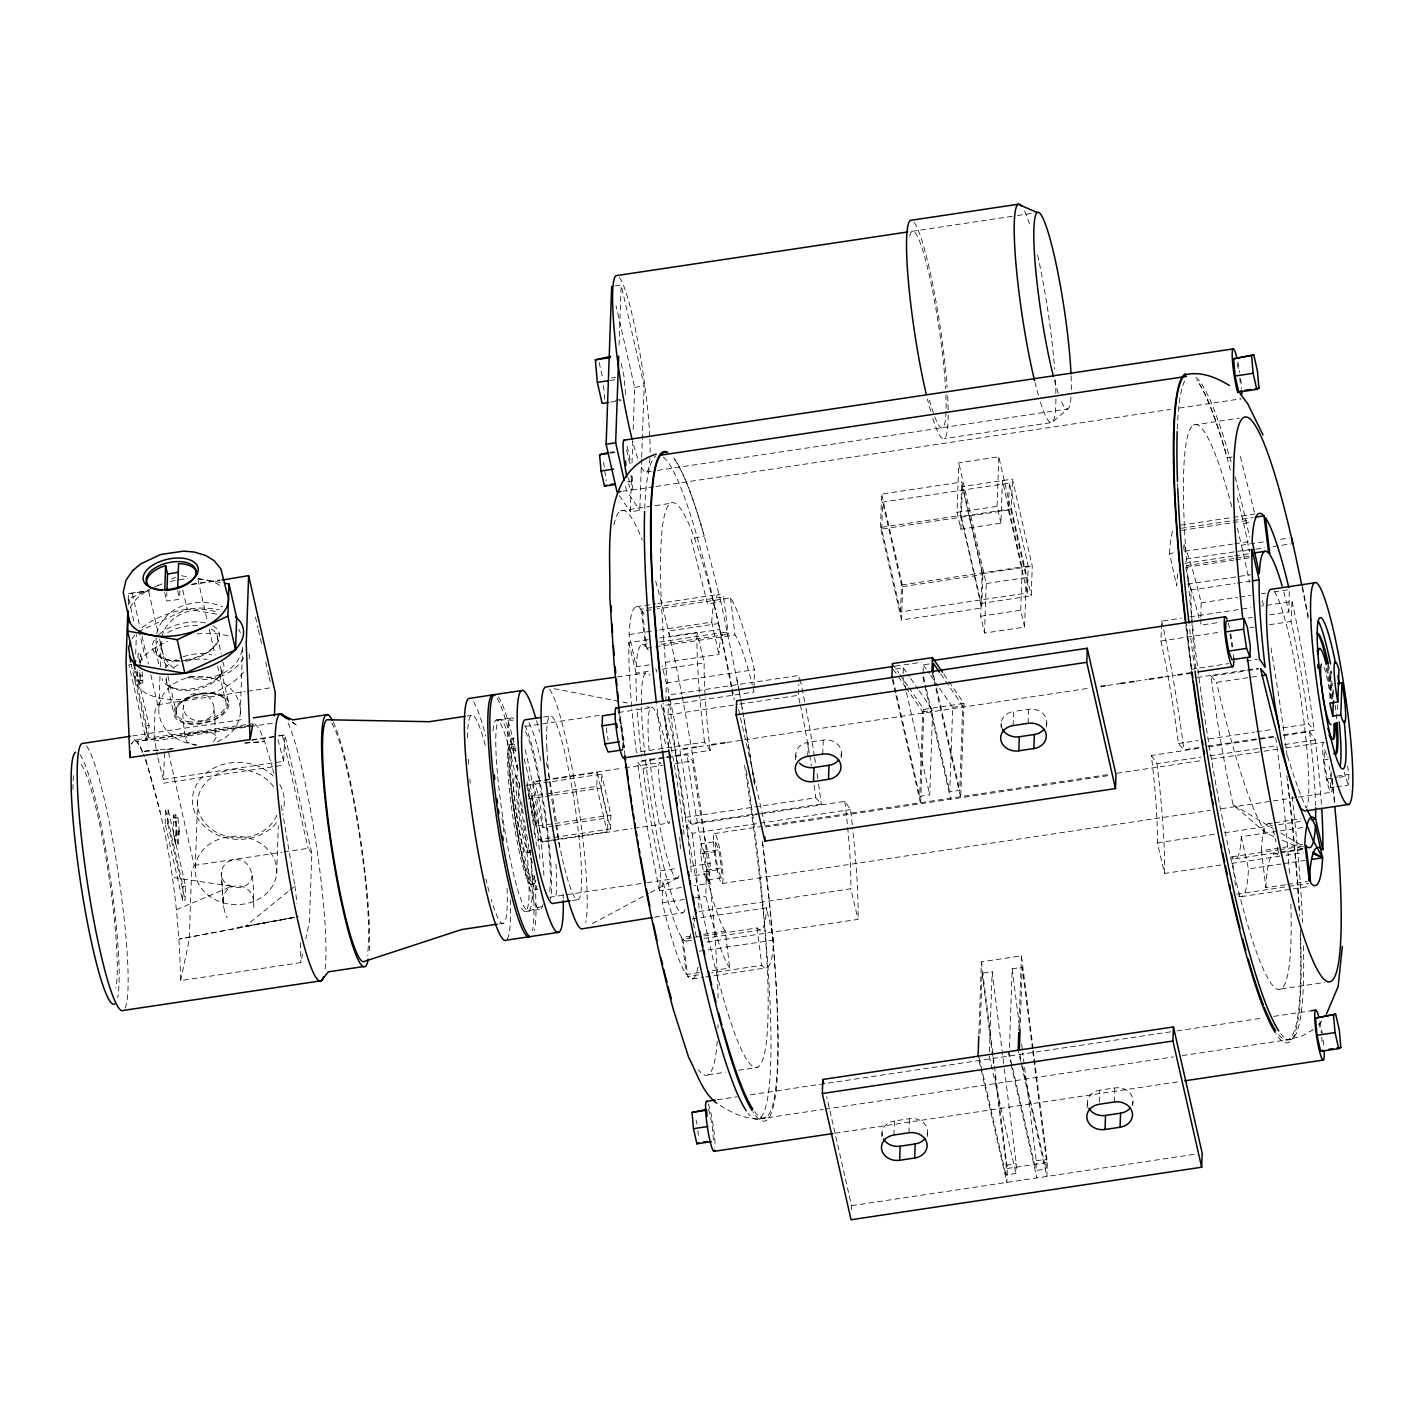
<?xml version="1.0" encoding="UTF-8"?>
<svg xmlns="http://www.w3.org/2000/svg" width="1424" height="1424" viewBox="0 0 1424 1424"><rect width="100%" height="100%" fill="white"/><g stroke="black" fill="none" stroke-linecap="round" stroke-linejoin="round"><path stroke-width="0.75" stroke-dasharray="5 3.75" d="M302.653 953.973L300.838 962.588L180.634 980.602C179.032 904.258 168.139 826.828 143.575 754.328M699.291 972.574L686.261 974.532A188.199 22.25 81.5 0 1 662.391 902.745L662.783 880.37M665.916 701.231L666.236 682.915A188.199 22.25 81.5 0 0 662.053 666.023M712.338 970.634L729.711 968.017A188.199 22.25 81.5 0 1 705.841 896.248L706.233 873.873L693.203 875.813M754.079 688.023L754.4 669.707A188.199 22.25 81.5 0 0 730.53 597.92L657.425 608.885M1200.859 619.048L1200.752 625.154L1220.101 622.252M1200.895 617.019L1201.144 602.779A188.199 22.25 81.5 0 0 1183.842 544.057M1269.549 614.848L1288.898 611.946L1289.29 589.572L1274.249 591.832M128.178 600.269L128.409 593.648L148.078 590.711M128.569 605.004L128.783 598.97L152.172 588.094M135.689 654.079L136.366 634.784M137.932 657.87L138.075 653.901L140.584 653.527L142.489 661.946L139.997 662.32L138.075 653.901M142.151 671.879L142.863 682.844L140.371 683.217L139.712 670.259M140.157 665.453L140.584 653.527M136.829 671.968L149.039 725.581L148.541 739.501L146.049 739.875L146.53 725.955L133.838 670.206M158.901 707.657L160.022 675.332M160.325 666.699L161.232 640.853A40.798 34.176 2 0 0 175.615 669.618M179.851 590.711L179.549 598.988L173.052 600.43L166.59 600.928L166.875 592.651M164.65 752.869L163.404 779.355L157.655 757.016M165.166 823.873L165.647 809.953L168.157 809.58L185.583 886.137L185.102 900.057L182.592 900.431L165.166 823.873L167.676 823.499L168.157 809.58M178.605 830.228L178.125 844.147L175.615 844.521L173.71 836.102L173.336 815.204L175.828 814.831L177.947 817.679L179.566 834.446L177.057 834.82L176.113 830.601L178.605 830.228L179.566 834.446M178.125 844.147L176.202 835.728L175.828 814.831M175.615 844.521L176.113 830.601M177.057 834.82L175.437 818.052L173.336 815.204M213.689 741.548L216.074 737.632C212.496 723.944 221.112 695.802 199.645 693.132C175.775 692.26 184.052 724.745 185.28 738.344L187.042 741.993L196.085 745.642M182.592 900.431L183.073 886.511L165.647 809.953M195.284 867.536L197.633 800.733M253.864 907.497C252.226 892.1 258.634 852.442 229.798 860.986C223.835 863.371 220.72 869.797 221.29 876.009C223.657 889.786 220.845 904.756 227.021 917.715M240.282 713.477L242.614 646.674A40.798 34.176 2 0 1 188.52 675.902M276.665 873.357A40.798 34.176 2 0 0 218.21 839.484A40.798 34.176 2 0 0 213.066 898.491A40.798 34.176 2 0 0 276.665 873.357L278.321 825.956M278.303 735.834L284.871 734.855L311.838 853.332L309.453 921.631L305.822 938.879M619.084 345L621.184 284.978L611.661 286.402M641.601 459.24L639.821 510.326L630.298 511.75L631.544 476.221M632.007 462.889L632.79 440.675M633.182 429.567L634.641 387.381L616.058 305.733M622.591 749.878L622.947 739.857L620.134 721.737L617.767 715.649M641.69 457.015L644.164 385.957L621.184 284.978M700.644 853.813L701 843.791L715.524 841.62L718.693 849.719L721.505 867.857L721.149 877.878L706.624 880.05L703.456 871.933L700.644 853.813L715.168 851.641L715.524 841.62M706.624 880.05L706.98 870.028L704.168 851.89L701 843.791M795.624 759.829L795.838 753.812M807.728 756.34L808.209 742.278L823.25 740.035A15.308 12.816 2 0 1 840.569 757.016M822.752 754.097L823.25 740.035M841.228 757.764L841.37 753.741M851.392 1209.706L851.534 1205.683L826.703 1096.587M880.477 527.45L881.652 494.057L961.787 482.042L982.863 574.602L981.688 608.012L901.552 620.01L880.477 527.45L960.613 515.452L961.787 482.042M881.687 529.087L882.631 502.102L1009.367 483.128L1028.217 565.987L1027.274 592.971L900.555 611.964L881.687 529.087L1008.423 510.112L1009.367 483.128M881.883 1136.494L882.026 1132.472M900.555 611.964L901.499 584.979L882.631 502.102M901.552 620.01L902.709 586.617L881.652 494.057M903.172 673.659L903.368 667.838L895.358 669.031M893.916 1135.017L894.414 1120.955L909.438 1118.694A15.308 12.816 2 0 1 926.757 1135.676M923.126 672.591L923.411 664.83L933.414 663.335M919.245 690.871L932.667 710.362L929.73 794.823L919.708 796.319L922.663 711.875L906.785 688.824M908.939 1132.756L909.438 1118.694M908.779 687.418L923.909 709.383L920.616 803.759L895.785 694.645M927.416 1136.423L927.558 1132.418M1024.586 627.076L1020.741 610.237L1022.236 567.678L1002.425 480.618L1000.93 523.178L960.862 529.176L957.035 512.355L958.761 462.818L998.829 456.819L1026.312 577.539L1024.586 627.076L984.5 633.075L980.673 616.236L982.168 573.676L962.339 486.616L1012.428 479.105L1032.258 566.165L1031.207 595.926L981.118 603.438L961.307 516.378L1011.396 508.866L1012.428 479.105M945.625 681.064L962.731 705.877L959.776 790.32L949.755 791.815L952.709 707.372L939.27 687.881M960.862 529.176L962.339 486.616M948.847 681.42L963.995 703.385L960.684 797.743L932.453 673.659M984.5 633.075L986.245 583.537L958.761 462.818M1000.93 523.178L997.103 506.357L998.829 456.819M978.84 1034.251L981.385 961.841L1021.453 955.824L1033.023 1048.171M980.05 1033.272L982.151 973.251L992.172 971.755L1004.08 1066.665M989.377 1051.766L992.172 971.755M1001.054 727.059L1001.197 723.036M1013.087 725.581L1013.568 711.502L1028.609 709.259A15.308 12.816 2 0 1 1045.928 726.24M1032.471 1048.918L1022.218 967.252L1012.197 968.765L1009.26 1053.208L1012.161 1066.006M1004.347 1068.872L1016.255 1163.8L1015.917 1173.501L1005.896 1174.996L1006.234 1165.295L994.611 1072.592M981.385 961.841L1007.302 1168.499L1006.821 1182.418L978.074 1056.199M1028.11 723.321L1028.609 709.259M1018.836 1030.442L1021.453 955.824M1019.976 1031.706L1022.218 967.252M1046.587 726.988L1046.729 722.965M1032.738 1051.126L1046.302 1159.296L1045.964 1168.997L1035.96 1170.492L1036.298 1160.791L1022.717 1052.639M1033.308 1050.378L1047.37 1162.5L1046.889 1176.42L1018.16 1050.2M1087.171 1107.73L1087.384 1101.713M1099.346 1102.229L1099.773 1090.179L1114.796 1087.936A15.308 12.816 2 0 1 1132.116 1104.917M1114.298 1101.998L1114.796 1087.936M1132.792 1105.665L1132.917 1101.642M1334.466 787.098L1330.461 787.686L1327.115 779.106L1324.124 759.882L1324.498 749.255L1327.844 757.853M1329.963 698.81L1330.942 670.846L1332.455 676.809M1330.461 787.686L1330.835 777.077L1329.179 766.397M1336.477 786.796L1348.492 784.98L1348.866 774.371L1347.531 765.827M681.206 887.526L659.65 890.765L660.611 870.829A150.766 17.818 81.5 0 1 643.025 768.337L637.596 762.071L687.187 754.649L692.616 760.914A150.766 17.818 81.5 0 0 710.184 863.407L709.241 883.325L694.147 885.586M760.505 813.193L691.049 823.588L685.603 817.34A150.766 17.818 81.5 0 0 668.034 714.848L668.568 703.759M668.657 701.551L668.977 694.912L799.202 675.403L798.9 682.043M799.932 703.029A150.766 17.818 81.5 0 0 798.259 695.321L798.793 684.25M1199.061 747.475L1183.878 749.754L1178.431 743.488A150.766 17.818 81.5 0 0 1160.863 640.996L1161.806 621.078L1181.35 618.141M1283.718 734.802L1314.103 730.245L1308.656 723.979A150.766 17.818 81.5 0 0 1291.087 621.487L1292.049 601.551L1261.646 606.108M223.319 901.837C222.144 879.391 253.775 881.563 253.614 902.549M214.134 708.547C212.746 726.952 182.219 723.623 183.465 705.717M252.084 875.244C250.695 893.649 220.15 890.303 221.414 872.396M180.634 980.602L189.232 939.644L191.617 871.346L194.198 865.4L168.548 752.709M150.802 674.78L157.619 704.72L155.056 710.665L154.166 736.582L157.192 755.005M185.28 738.344L187.612 735.478L197.224 732.399L252.244 725.403L137.096 741.37L134.799 739.893L132.913 740.8L131.435 744.111L134.799 739.893L252.386 723.784M553.776 825.973L543.007 827.593L532.914 781.616L622.484 768.177M551.017 840.73L542.277 842.029L532.184 796.052L596.798 786.368L597.279 772.449L532.665 782.132M526.488 785.389L601.622 774.122L601.142 788.042L610.451 828.999L535.317 840.267M557.603 839.252L607.14 831.83L607.621 817.91L597.279 772.449M610.451 828.999L610.949 815.08L601.622 774.122M217.73 678.411L221.485 673.605M131.951 638.86L134.746 635.46M139.089 662.409L144.696 655.627A58.651 31.275 -12.8 0 1 167.64 641.405M1318.446 1025.031L1322.789 1019.904M210.948 649.949L212.461 648.383M288.075 891.584L245.231 926.348L294.252 917.394L179.442 939.057L298.524 916.611M289.802 890.196L294.946 886.031L282.824 813.78M1313.444 1029.516L1301.839 1036.156L1288.827 1039.342M631.028 475.171L631.562 481.259L629.533 482.362L628.554 478.037M592.544 923.535L648.561 893.56M650.483 892.528L677.539 878.056M163.404 779.355L283.607 761.342L284.871 734.855L278.089 736.297M154.112 587.186L161.909 583.555M171.663 579.016L175.561 577.201M138.395 631.722L187.114 609.045L217.285 614.26M176.398 909.758L231.845 886.244L171.948 877.326M528.891 911.022L542.491 906.18M237.452 927.505L294.163 917.394M738.985 690.569A338.609 40.014 81.5 0 0 737.062 680.191L720.829 601.604L707.603 604.257L691.085 538.877L704.239 535.994A336.634 39.783 81.5 0 0 674.246 459.062M654.631 917.216L682.897 912.677M912.125 231.293L1015.383 215.825M1017.573 215.505L1035.159 212.87M611.394 378.054L615.595 377.413M609.97 380.493L618.39 379.229M634.641 387.381L644.164 385.957M615.471 400.304L621.79 399.361M610.558 402.155L621.078 400.571M609.988 452.369L614.171 451.728M610.059 453.152L616.307 452.209M646.549 472.038L655.325 470.721M657.514 470.401L1067.804 408.919L1051.962 422.465L944.272 438.61M627.379 481.882L631.562 481.259M622.751 491.227L626.56 490.657L639.821 510.326M631.686 490.105L653.687 486.812M655.877 486.492L1170.457 409.382M1179.268 408.065L1240.838 398.845A25.294 2.99 81.5 0 1 1239.984 398.382M620.597 510.842L670.686 503.331M1193.561 424.993L1239.289 418.14M191.795 584.16L220.204 579.906M128.409 593.648L149.84 590.889M191.457 584.641L219.937 580.387M957.035 512.355L997.103 506.357M131.471 664.438L128.961 664.812L146.049 739.875M139.499 676.24L142.008 675.848M137.024 670.384L138.253 680.369L140.762 679.996L142.863 682.844M140.46 680.441L142.97 680.067M636.154 606.766L655.734 603.829M657.906 603.509L718.8 594.378M1180.923 525.153L1230.941 517.642M1233.113 517.321L1254.864 514.064M649.326 664.794L636.279 666.735L629.105 634.517A188.199 22.25 81.5 0 1 640.925 609.241L723.57 596.852L728.323 634.232A150.766 17.818 81.5 0 0 718.924 654.364L662.374 662.836M1181.333 528.268L1231.351 520.775M1233.522 520.454L1253.102 517.517M648.205 650.323A150.766 17.818 81.5 0 0 646.834 648.116L642.366 611.127L655.271 609.205M1181.582 530.351L1231.03 522.946M1233.184 522.608L1250.379 520.045M901.499 584.979L1028.217 565.987M982.168 573.676L1032.258 566.165M902.709 586.617L982.863 574.602M157.619 704.72L245.266 691.583M247.456 691.263L271.557 687.65M629.105 634.517L657.372 630.28M659.561 629.96L711.751 622.128A188.199 22.25 81.5 0 1 723.57 596.852M1177.808 573.89A150.766 17.818 81.5 0 0 1176.687 585.78L1169.513 553.544L1173.874 552.904M1184.75 551.266L1232.597 544.093M1234.768 543.772L1249.987 541.494M986.245 583.537L1026.312 577.539M1263.284 541.921L1241.514 545.178L1242.725 551.106L1253.618 549.468M1280.71 539.304L1289.414 538.005M631.651 706.696A188.199 22.25 81.5 0 1 628.856 642.598L648.632 639.625M659.615 637.988L696.977 632.381L704.186 662.961A150.766 17.818 81.5 0 0 705.005 694.218M1185.978 559.116L1249.72 549.575M1255.808 549.148L1264.512 547.848M1273.216 546.531L1279.749 545.552M1281.938 545.232L1292.814 543.594M642.171 644.627L648.703 643.648M659.579 642.028L724.816 632.238M1184.768 563.334L1232.614 556.161M1234.786 555.841L1250.023 553.562M660.914 644.324L728.323 634.232M1233.949 558.475L1186.103 565.631L1185.533 561.234M1236.121 558.137L1249.168 556.197M646.834 648.116L734.998 634.908A150.766 17.818 81.5 0 1 752.299 685.086M1186.05 567.339L1233.344 560.237M1235.498 559.917L1250.557 557.674M146.53 725.955L149.039 725.581M132.521 735.959L244.643 719.173M1187.563 584.143L1250.628 574.691M980.673 616.236L1020.741 610.237M153.988 740.978L247.972 726.899M250.161 726.578L274.209 722.965M636.688 700.893A150.766 17.818 81.5 0 1 636.065 673.178L649.255 671.202M662.445 669.227L704.186 662.961M1196 668.835A150.766 17.818 81.5 0 1 1191.016 590.034L1234.964 583.448M1237.153 583.11L1250.343 581.134M252.084 739.768L276.114 736.155M251.799 740.249L275.9 736.635M666.236 682.915L754.4 669.707M1201.144 602.779L1237.687 597.297M1239.841 596.976L1250.592 595.374M1261.344 593.755L1265.651 593.114M467.108 716.041L471.308 715.4M496.033 720.152L511.074 717.892M1190.037 616.841L1250.806 607.728M543.648 717.02L549.913 716.094M895.251 666.147L901.855 665.168M904.062 664.83L921.648 662.196M525.207 726.471L599.006 715.418M618.55 712.481L651.106 707.603L646.781 706.767M665.845 705.289L754.008 692.082A150.766 17.818 81.5 0 0 752.726 686.795M1248.047 618.069L1252.355 617.411M163.6 783.182L283.803 765.169M511.679 738.415L514.189 738.041A76.504 9.042 81.5 0 0 517.446 818.177A76.504 9.042 81.5 0 0 537.613 889.11L535.104 889.484M668.034 714.848L737.49 704.435M739.661 704.115L798.259 695.321M1160.863 640.996L1221.632 631.9M1249.845 627.664L1254.188 627.023M1269.389 624.744L1291.087 621.487M510.059 744.485L512.569 744.111M173.23 817.981L175.739 817.607M175.437 818.052L177.947 817.679M666.236 756.963L710.184 750.377L704.506 742.135L636.386 752.353A188.199 22.25 81.5 0 1 631.847 708.867M923.909 709.383L963.995 703.385M1185.854 625.581A338.609 40.014 81.5 0 0 1191.336 669.28L1228.681 663.602M1246.267 660.967L1257.25 659.33M174.191 822.182L176.701 821.808M922.663 711.875L932.667 710.362M952.709 707.372L962.731 705.877M672.092 750.697L680.903 749.38M698.49 746.728L709.49 745.09M727.077 742.456L742.474 740.142M744.663 739.821L1089.93 688.095M1107.516 685.46L1120.706 683.484M1136.103 681.17L1147.103 679.515M1164.69 676.881L1175.69 675.243M514.972 776.098L517.464 775.724A38.715 4.575 81.5 0 0 519.938 821.239A38.715 4.575 81.5 0 0 530.226 850.27M664.047 757.301L642.064 760.594A150.766 17.818 81.5 0 1 641.316 754.115M1197.014 677.45L1245.359 670.206M1247.549 669.867L1258.531 668.23M1273.946 836.547L1265.829 833.004L1233.131 804.845A188.199 22.25 81.5 0 1 1211.059 676.151L1245.555 670.989M1247.709 670.668L1258.496 669.049M177.163 832.025L179.655 831.652M624.673 767.856L659.632 762.623M173.71 836.102L176.202 835.728M643.025 768.337L662.445 765.436M675.368 763.495L692.616 760.914M1211.059 676.151L1216.505 682.416L1257.463 676.275M528.144 798.989L601.142 788.042M194.198 865.4L281.827 852.264M284.017 851.944L308.118 848.33L311.838 853.332M528.446 794.005L535.816 826.347L552.993 823.766M555.129 823.446L610.949 815.08M555.93 825.653L607.621 817.91M183.073 886.511L185.583 886.137M685.603 817.34L815.827 797.814L821.274 804.079L762.659 812.855M1178.431 743.488L1197.976 740.569M1208.816 738.949L1254.402 732.114M1256.573 731.794L1271.757 729.515M1282.615 727.878L1308.656 723.979M542.526 841.513L555.449 839.573M553.206 840.391L631.864 828.608M634.036 828.287L668.995 823.054M1207.748 746.176L1275.032 736.101M691.156 872.093A150.766 17.818 81.5 0 0 686.564 825.083L844.841 801.374L850.52 809.597A188.199 22.25 81.5 0 1 852.745 829.142M1220.902 865.009L1164.565 873.446L1157.356 842.866A150.766 17.818 81.5 0 0 1151.34 755.45L1199.702 748.205M1208.495 746.888L1274.444 736.991M1283.238 735.674L1309.617 731.722L1315.313 739.964A188.199 22.25 81.5 0 1 1321.579 806.429M526.809 852.549L529.319 852.175M686.564 825.083L692.242 833.325L850.52 809.597M1151.34 755.45L1157.036 763.691L1201.002 757.105M1209.795 755.788L1258.157 748.526M1260.347 748.205L1275.744 745.891M1284.537 744.574L1315.313 739.964M714.403 833.556L762.783 826.312M764.991 825.973L1108.032 774.585M1116.843 773.268L1202.604 760.416M1211.397 759.099L1261.967 751.516M1264.174 751.196L1277.364 749.22M1286.157 747.885L1323.555 742.296M765.347 827.024L1109.403 775.475M704.168 851.89L718.693 849.719M1324.124 759.882L1328.147 759.277M531.722 884.162L534.231 883.788M660.611 870.829L677.842 868.248M690.782 866.308L710.184 863.407M706.98 870.028L721.505 867.857M1336.833 776.169L1348.866 774.371M703.456 871.933L717.981 869.761L721.149 877.878M1327.115 779.106L1337.136 777.593M1339.13 777.29L1345.146 776.4L1348.492 784.98M549.468 897.245L644.983 882.933M647.155 882.613L680.174 877.771M572.11 900.538L578.375 899.594M525.705 911.502L540.728 909.242M722.146 883.503L1210.347 810.363M1221.329 808.707L1296.107 797.511M1298.314 797.173L1331.298 792.242M499.343 923.909L503.526 923.268M662.391 902.745L684.125 899.487M694.983 897.868L705.841 896.248M1268.125 823.713L1272.469 823.072M1274.64 822.734L1300.717 818.836M699.166 911.502L850.84 888.79L858.067 919.37L704.186 942.421M1157.356 842.866L1215.847 834.09M1224.515 832.791L1272.184 825.653L1276.029 841.958M1278.699 824.674L1300.415 821.417M692.367 918.925L766.486 907.818L773.659 940.054A188.199 22.25 81.5 0 1 761.84 965.33L711.697 972.841M1235.516 885.39L1231.885 856.821A150.766 17.818 81.5 0 0 1241.283 836.689L1302.479 827.522M690.48 936.244L681.793 937.544L686.261 974.532M703.527 934.304L725.243 931.047L729.711 968.017M1285.427 884.767L1265.865 887.686L1261.415 850.715L1302.675 844.521M698.614 974.799L687.721 976.437L682.95 939.057L757.087 927.95A150.766 17.818 81.5 0 0 766.486 907.818M1231.885 856.821L1277.666 849.95M1279.856 849.63L1303.832 846.034M686.457 941.033L692.99 940.054M703.901 938.434L760.594 929.943M1235.391 858.797L1278.983 852.264M1281.173 851.944L1302.978 848.668M1273.893 853.866L1278.236 853.207M1280.407 852.887L1302.123 849.63M1231.724 863.371L1279.393 856.233L1276.509 844.005M1285.908 855.254L1303.298 852.656M699.522 951.143L773.659 940.054M1238.346 895.803A188.199 22.25 81.5 0 0 1248.456 868.907L1281.155 864.012M1283.344 863.674L1305.149 860.416M1287.599 884.446L1307.143 881.509M1236.637 894.183L1286.798 886.671M1288.969 886.351L1308.603 883.414M692.473 978.911L703.385 977.273M705.556 976.953L766.61 967.804M1241.408 896.657L1308.994 886.529M708.048 1074.835L725.457 1072.219M738.522 1070.261L758.138 1067.324M1281.013 988.986L1324.569 982.453M717.429 1099.737L737.223 1096.765M750.412 1094.789L1174.836 1031.207M1177.025 1030.869L1262.803 1018.035M1273.786 1016.38L1311.184 1010.773M759.366 1118.944L822.912 1109.421M825.119 1109.1L1173.572 1056.875M1182.347 1055.576L1291.924 1039.146M835.123 1133.201L1180.371 1081.475M1006.234 1165.295L1016.255 1163.8M1036.298 1160.791L1046.302 1159.296M1007.302 1168.499L1047.37 1162.5M851.534 1205.683L1195.59 1154.134M617.375 676.952L645.731 672.982M1237.296 497.866L1243.704 523.267L1250.343 522.341M1232.116 456.979L1227.132 457.656A336.634 39.783 81.5 0 0 1197.139 380.724M765.934 1117.68C748.935 1121.489 732.434 1113.515 718.568 1104.437M160.342 749.736L173.568 748.472M167.071 749.433L173.728 748.899M244.697 743.186L264.65 741.566L272.091 766.504M245.177 742.901L264.65 741.566L259.043 728.34L254.558 723.481M499.219 719.672L513.672 720.313M181.524 575.741L187.719 576.809M198.043 578.607L222.803 582.897M554.025 688.664L627.379 702.975M165.326 659.152L167.356 659.917M1282.045 840.089L1302.319 848.953M168.085 685.816L174.476 688.878M1233.131 804.845L1273.092 828.501M1280.71 833.004L1303.547 846.532M283.607 761.342L277.787 738.682M292.134 722.146L297.402 725.688L292.525 722.182M134.799 739.893L139.73 745.233L144.607 756.429M138.253 680.369L140.371 683.217M943.809 674.086L947.583 679.586M940.748 673.961L944.415 679.284M923.411 664.83L929.516 673.694M930.726 675.474L938.06 686.101M903.368 667.838L909.473 676.703M910.701 678.465L918.017 689.109M892.367 663.62L898.686 672.769M899.95 674.602L907.515 685.585M893.346 669.333L897.013 674.656M898.241 676.436L905.557 687.062M619.458 495.659L630.298 511.75M243.397 672.253A58.651 31.275 -12.8 0 1 190.976 698.419A58.651 31.275 -12.8 0 1 139.41 688.166L134.96 680.957L134.372 672.733M142.809 752.513L137.096 741.37L197.224 732.399C203.098 732.203 211.553 730.387 215.7 735.727L216.074 737.632M145.889 759.775L160.164 811.947M272.643 768.622L274.298 774.976M1240.357 456.57L1254.74 513.512M1230.336 470.347L1227.025 457.264A338.609 40.014 81.5 0 0 1196.854 379.888M720.829 601.604L704.15 535.602A338.609 40.014 81.5 0 0 673.979 458.225M1185.711 567.606L1191.016 590.034M628.856 642.598L636.065 673.178M693.524 916.575L694.965 922.681M1237.118 363.636L1238.951 371.664M1319.016 1022.913L1321.312 1032.952M1011.396 508.866L1031.207 595.926M1008.423 510.112L1027.274 592.971M960.613 515.452L981.688 608.012M933.574 675.172L935.995 685.834M936.476 687.97L959.776 790.32M1019.762 1053.849L1022.183 1064.511M1022.663 1066.629L1045.964 1168.997M923.553 676.667L925.974 687.329M926.454 689.465L949.755 791.815M1012.66 1068.142L1035.96 1170.492M922.912 677.308L950.68 799.256M1008.139 1051.695L1010.577 1062.393M1011.058 1064.529L1036.868 1177.915M903.03 677.539L905.949 690.337M906.429 692.473L929.73 794.823M989.217 1056.216L1015.917 1173.501M893.008 679.034L919.708 796.319M979.196 1057.712L1005.896 1174.996M892.385 679.675L895.304 692.509M738.558 709.348L740.017 715.774M740.516 717.91L764.866 824.87M621.149 363.529L624.015 376.15L625.634 394.626M626.685 449.859L630.138 465.007M599.148 362.479L602.975 379.3M625.617 486.492L626.56 490.657M603.616 462.266L606.161 480.956M708.6 1109.136L712.036 1124.284L713.46 1140.535M696.033 1119.958L697.012 1124.284M596.798 786.368L607.14 831.83M255.483 617.073L257.922 627.77M258.403 629.906L259.862 636.314M260.361 638.468L261.82 644.876M265.701 661.982L268.62 674.816M269.118 676.952L270.578 683.378M282.468 735.656L308.118 848.33M217.302 636.261L221.254 653.616M221.201 670.206L228.872 703.865A28.053 14.952 -12.8 0 1 187.915 723.979A28.053 14.952 -12.8 0 1 187.167 697.724A28.053 14.952 -12.8 0 1 228.872 703.865M197.918 579.515L207.245 620.544M209.221 629.177L215.113 655.111M217.569 665.898L225.437 700.466M182.806 590.123L187.114 609.045M177.644 590.568L179.549 598.988M164.668 592.509L166.59 600.928M148.79 591.797L159.114 637.151M159.595 639.323L165.985 667.393M167.961 676.044L176.807 714.919M166.11 679.533L173.764 713.193M155.643 650.359L159.096 665.542M132.307 593.505L140.104 627.735M142.044 636.279L148.381 664.082M138.965 630.369L144.696 655.627M128.783 598.97L134.052 622.11M135.583 671.345L139.41 688.166M131.133 664.118L148.541 739.501M167.676 823.499L185.102 900.057M1241.283 836.689L1248.456 868.907M711.751 622.128L718.924 654.364M693.31 923.233L694.752 929.676M695.232 931.812L696.656 938.256M281.098 805.521L282.397 811.716M1302.444 586.581L1308.318 616.503M1243.704 523.267L1249.524 551.48M1344.487 772.128L1345.146 776.4M1229.962 634.143L1231.956 646.941M715.168 851.641L717.981 869.761M606.232 727.931L608.101 740.017M623.498 748.009L618.942 709.152M1183.575 545.855L1184.412 552.459M757.087 927.95L761.84 965.33M640.925 609.241L645.677 646.603A150.766 17.818 81.5 0 0 636.279 666.735M1012.197 968.765L1019.958 1030.567M1021.613 1043.81L1022.45 1050.431M982.151 973.251L993.507 1063.764M139.783 672.003L140.762 679.996M730.53 597.92L734.998 634.908M294.946 886.031L296.993 903.51M1332.294 778.857L1335.053 804.809M1321.686 1037.259L1322.059 1041.567M1239.788 377.983L1240.162 382.291M697.867 1130.514L698.401 1136.619M603.509 385.459L604.951 401.888M221.592 879.676L223.568 907.052M543.007 827.593L542.864 825.333A30.598 3.613 81.5 0 0 532.914 781.616M535.816 826.347L535.744 825.208A28.053 3.311 81.5 0 0 528.731 787.988M532.184 796.052L532.327 798.312A30.598 3.613 81.5 0 0 542.277 842.029M300.535 942.724L300.838 962.588M946.034 411.536A99.466 11.748 81.5 0 1 928.733 397.207M909.811 236.188A99.466 11.748 81.5 0 1 928.519 272.037A99.466 11.748 81.5 0 1 945.589 388.734M945.874 394.697A99.466 11.748 81.5 0 1 946.07 409.738M948.206 415.078A110.52 13.065 81.5 0 1 932.026 415.897M930.691 411.358A110.52 13.065 81.5 0 1 927.416 399.005M914.172 222.375A110.52 13.065 81.5 0 1 947.102 387.346M947.654 395.943A110.52 13.065 81.5 0 1 948.206 413.049M649.914 458.172A99.466 11.748 81.5 0 1 640.764 465.986M637.738 458.368A99.466 11.748 81.5 0 1 632.719 441.565M619.476 277.449A99.466 11.748 81.5 0 1 649.771 437.115M649.86 439.055A99.466 11.748 81.5 0 1 650.092 452.191M1055.896 398.934A110.52 13.065 81.5 0 1 1039.716 399.77M1038.381 395.213A110.52 13.065 81.5 0 1 1035.106 382.86M1024.55 210.983A110.52 13.065 81.5 0 1 1030.371 226.95M1037.598 255.021A110.52 13.065 81.5 0 1 1054.632 368.976M1055.344 379.816A110.52 13.065 81.5 0 1 1055.896 396.922M1194.7 668.853A335.939 39.712 81.5 0 1 1189.254 625.385M1177.773 488.806A335.939 39.712 81.5 0 1 1177.488 481.419M1177.274 428.909A335.939 39.712 81.5 0 1 1184.732 380.884M1195.84 377.271A335.939 39.712 81.5 0 1 1231.902 465.025M1235.089 476.844A335.939 39.712 81.5 0 1 1249.524 536.901M1262.465 600.447A335.939 39.712 81.5 0 1 1263.64 606.749M1270.973 647.938A335.939 39.712 81.5 0 1 1286.175 748.543M1286.459 750.697A335.939 39.712 81.5 0 1 1287.581 759.312M1292.102 796.479A335.939 39.712 81.5 0 1 1302.64 922.449M1303.458 945.767A335.939 39.712 81.5 0 1 1280.639 1033.575M662.124 748.632A335.939 39.712 81.5 0 1 656.695 705.183M644.716 508.706A335.939 39.712 81.5 0 1 656.09 455.858M663.281 457.068A335.939 39.712 81.5 0 1 731.473 688.664M731.865 690.782A335.939 39.712 81.5 0 1 733.431 699.344M744.521 765.293A335.939 39.712 81.5 0 1 748.081 1113.372M796.069 757.159A15.308 12.816 2 0 1 808.209 742.278M1002.674 729.569A15.308 12.816 2 0 1 1013.568 711.502M1071.008 397.189A99.466 11.748 81.5 0 1 1060.275 398.773M1058.299 393.309A99.466 11.748 81.5 0 1 1053.956 378.446M1071.097 375.936A99.466 11.748 81.5 0 1 1071.293 390.977M1331.778 778.43A25.294 2.99 81.5 0 1 1329.749 790.534A25.294 2.99 81.5 0 1 1323.466 760.149A25.294 2.99 81.5 0 1 1324.409 742.741M632.167 476.31A25.294 2.99 81.5 0 1 628.589 483.875M627.058 446.406A25.294 2.99 81.5 0 1 630.618 463.619M1237.865 361.927A25.294 2.99 81.5 0 1 1239.752 372.358M1240.66 378.873A25.294 2.99 81.5 0 1 1241.586 388.77M531.099 862.535A96.903 11.463 81.5 0 1 517.215 887.935A96.903 11.463 81.5 0 1 495.766 739.768A96.903 11.463 81.5 0 1 518.051 772.324M529.942 849.808A96.903 11.463 81.5 0 1 530.369 854.026M725.243 931.047A150.766 17.818 81.5 0 1 706.233 873.873M1302.212 587.667A285.619 33.767 81.5 0 1 1308.425 620.205M1331.013 771.541A285.619 33.767 81.5 0 1 1334.573 804.578M746.265 770.295A285.619 33.767 81.5 0 1 740.996 1048.794A285.619 33.767 81.5 0 1 660.736 584.249A285.619 33.767 81.5 0 1 731.847 686.813M732.274 689.038A285.619 33.767 81.5 0 1 734.303 699.843M532.309 863.069A92.934 10.983 81.5 0 1 530.956 856.91M530.511 854.792A92.934 10.983 81.5 0 1 528.286 843.756M527.485 839.43A92.934 10.983 81.5 0 1 526.328 833.093M525.954 830.94A92.934 10.983 81.5 0 1 524.174 820.099M523.16 813.602A92.934 10.983 81.5 0 1 522.519 809.206M522.216 807.016A92.934 10.983 81.5 0 1 521.042 798.277M519.742 787.65A92.934 10.983 81.5 0 1 519.066 781.367M517.891 768.96A92.934 10.983 81.5 0 1 517.535 764.314M524.869 725.439A92.934 10.983 81.5 0 1 545.25 812.766A92.934 10.983 81.5 0 1 550.483 899.523M762.552 842.545A338.609 40.014 81.5 0 1 753.029 1112.073M668.443 747.636A338.609 40.014 81.5 0 1 662.961 703.919M739.376 692.669A338.609 40.014 81.5 0 1 740.907 701.106M741.281 703.242A338.609 40.014 81.5 0 1 742.42 709.633M743.915 718.248A338.609 40.014 81.5 0 1 754.4 783.449M536.545 720.758A122.411 14.471 81.5 0 1 539.554 732.007M546.389 762.499A122.411 14.471 81.5 0 1 547.635 768.8M548.436 773.036A122.411 14.471 81.5 0 1 559.899 850.858M563.121 894.005A122.411 14.471 81.5 0 1 563.263 898.508M669.725 821.541A30.598 3.613 81.5 0 1 660.362 790.712A30.598 3.613 81.5 0 1 661.946 765.756M1300.326 930.05A338.609 40.014 81.5 0 1 1275.904 1033.735M1287.866 783.841A338.609 40.014 81.5 0 1 1299.667 915.863M708.351 1103.974A25.294 2.99 81.5 0 1 715.044 1147.228M624.994 755.681A285.619 33.767 81.5 0 1 624.157 749.22M623.872 747.084A285.619 33.767 81.5 0 1 619.404 709.633M613.922 524.904A285.619 33.767 81.5 0 1 642.224 540.016M655.699 581.277A285.619 33.767 81.5 0 1 681.758 694.307M682.185 696.532A285.619 33.767 81.5 0 1 691.334 747.6M691.69 749.754A285.619 33.767 81.5 0 1 718.105 999.31M718.07 1024.71A285.619 33.767 81.5 0 1 717.945 1028.448M717.269 1041.104A285.619 33.767 81.5 0 1 698.383 1069.673M1323.982 667.251A30.598 3.613 81.5 0 1 1330.835 700.377M1326.118 668.319A45.906 5.429 81.5 0 1 1332.01 702.317M1327.115 668.176A45.906 5.429 81.5 0 1 1333.006 702.174M1274.266 591.458A112.211 13.261 81.5 0 1 1300.041 693.47A112.211 13.261 81.5 0 1 1307.446 805.486L1306.235 808.031L1304.295 803.706A389.873 46.084 81.5 0 1 1286.655 753.154M617.891 710.576A25.294 2.99 81.5 0 1 624.477 747.849M1228.236 622.964A25.294 2.99 81.5 0 1 1229.482 627.895M1230.692 633.769A25.294 2.99 81.5 0 1 1232.686 646.692M1233.504 654.773A25.294 2.99 81.5 0 1 1233.7 658.28M1319.923 1021.293A25.294 2.99 81.5 0 1 1322.237 1033.575M1323.145 1040.09A25.294 2.99 81.5 0 1 1323.804 1046.266M684.944 909.58A121.396 14.347 81.5 0 1 665.934 875.208A121.396 14.347 81.5 0 1 645.286 758.013M645.054 755.859A121.396 14.347 81.5 0 1 649.842 675.172M661.181 704.827A121.396 14.347 81.5 0 1 683.342 827.647M683.573 829.8A121.396 14.347 81.5 0 1 684.036 834.072M498.311 696.87A122.411 14.471 81.5 0 1 516.093 752.513M534.552 876.508A122.411 14.471 81.5 0 1 534.516 930.353M678.981 875.867A86.33 10.199 81.5 0 1 664.1 845.981A86.33 10.199 81.5 0 1 649.451 754.72M649.095 750.359A86.33 10.199 81.5 0 1 665.969 745.713M679.711 837.454A86.33 10.199 81.5 0 1 679.996 841.62M680.12 843.649A86.33 10.199 81.5 0 1 680.405 849.434M1290.856 904.026A285.619 33.767 81.5 0 1 1262.714 967.875A285.619 33.767 81.5 0 1 1202.497 702.513M1202.176 700.323A285.619 33.767 81.5 0 1 1185.854 444.769A285.619 33.767 81.5 0 1 1231.885 507.069M1237.331 528.251A285.619 33.767 81.5 0 1 1249.471 582.113M1275.744 737.632A285.619 33.767 81.5 0 1 1289.468 873.713M1337.225 704.88A76.504 9.042 81.5 0 1 1337.777 709.205M882.257 1135.818A15.308 12.816 2 0 1 894.414 1120.955M668.764 746.781A336.634 39.783 81.5 0 1 663.299 703.331M736.956 679.746A336.634 39.783 81.5 0 1 738.148 686.065M738.54 688.184A336.634 39.783 81.5 0 1 740.106 696.745M740.498 698.899A336.634 39.783 81.5 0 1 742.42 709.775M742.812 711.964A336.634 39.783 81.5 0 1 754.524 784.571M762.303 841.139A336.634 39.783 81.5 0 1 754.56 1111.592M1327.684 665.809A61.214 7.227 81.5 0 1 1334.003 703.42M1328.254 663.655A61.214 7.227 81.5 0 1 1333.914 695.357M1335.249 705.218A61.214 7.227 81.5 0 1 1336.015 711.786M1336.246 713.958A61.214 7.227 81.5 0 1 1336.869 720.224M1087.616 1105.06A15.308 12.816 2 0 1 1099.773 1090.179M528.927 722.911A92.934 10.983 81.5 0 1 540.871 760.879M555.965 864.119A92.934 10.983 81.5 0 1 555.502 898.775M525.527 731.616A86.33 10.199 81.5 0 1 544.128 810.505A86.33 10.199 81.5 0 1 549.593 891.816M549.539 689.198A122.411 14.471 81.5 0 1 577.646 800.484A122.411 14.471 81.5 0 1 585.745 922.681M1191.639 668.426A336.634 39.783 81.5 0 1 1186.192 624.976M1286.798 775.653A336.634 39.783 81.5 0 1 1299.115 909.384M1300.272 935.034A336.634 39.783 81.5 0 1 1277.453 1033.254M697.938 967.216A188.199 22.25 81.5 0 1 687.721 976.437M659.65 890.765A188.199 22.25 81.5 0 1 637.596 762.071M642.366 611.127A188.199 22.25 81.5 0 1 644.253 614.171M669.903 699.077A188.199 22.25 81.5 0 1 691.049 823.588M692.242 833.325A188.199 22.25 81.5 0 1 699.077 909.509M704.506 742.135A188.199 22.25 81.5 0 1 699.771 696.496M699.433 692.206A188.199 22.25 81.5 0 1 696.977 632.381M655.805 668.799A150.766 17.818 81.5 0 1 656.891 672.146M641.067 751.979A150.766 17.818 81.5 0 1 637.115 708.031M690.676 933.806A150.766 17.818 81.5 0 1 682.95 939.057M681.687 937.419A150.766 17.818 81.5 0 1 662.694 880.246M710.184 750.377A150.766 17.818 81.5 0 1 705.236 697.813M800.128 679.568A188.199 22.25 81.5 0 1 803.011 693.221M803.759 696.906A188.199 22.25 81.5 0 1 805.254 704.382M805.984 708.155A188.199 22.25 81.5 0 1 814.297 755.521M814.617 757.532A188.199 22.25 81.5 0 1 815.578 763.62M817.109 773.766A188.199 22.25 81.5 0 1 817.981 779.854M818.569 783.912A188.199 22.25 81.5 0 1 821.274 804.079M800.359 705.005A150.766 17.818 81.5 0 1 809.366 753.527M809.651 755.29A150.766 17.818 81.5 0 1 811.342 765.916M814.19 785.461A150.766 17.818 81.5 0 1 815.827 797.814M709.241 883.325A188.199 22.25 81.5 0 1 687.187 754.649M844.841 801.374A150.766 17.818 81.5 0 1 850.84 888.79M853.154 832.969A188.199 22.25 81.5 0 1 858.067 919.37M1283.825 591.975A150.766 17.818 81.5 0 1 1288.898 611.946M1292.049 601.551A188.199 22.25 81.5 0 1 1314.103 730.245M1309.617 731.722A150.766 17.818 81.5 0 1 1315.562 805.735M1187.545 579.835A150.766 17.818 81.5 0 1 1199.061 618.141M1169.513 553.544A188.199 22.25 81.5 0 1 1172.895 530.476M1191.318 669.209A188.199 22.25 81.5 0 1 1186.601 623.552M1265.829 833.004A389.873 46.084 81.5 0 1 1216.505 682.416M1261.415 850.715A176.647 20.879 81.5 0 1 1272.184 825.653M1265.865 887.686A220.506 26.059 81.5 0 1 1279.393 856.233M1157.036 763.691A188.199 22.25 81.5 0 1 1164.565 873.446M1161.806 621.078A188.199 22.25 81.5 0 1 1183.878 749.754M249.04 653.919A58.651 31.275 -12.8 0 1 249.111 660.166M197.028 633.894A58.651 31.275 -12.8 0 1 228.961 636.172M142.026 627.699A58.651 31.275 -12.8 0 1 219.26 609.864M161.766 637.311A40.798 34.176 2 0 1 215.327 611.608M238.645 629.248A40.798 34.176 2 0 1 240.3 632.559M196.619 744.627A40.798 34.176 2 0 1 162.372 696.176A40.798 34.176 2 0 1 228.018 686.35A40.798 34.176 2 0 1 217.356 741.53M243.593 657.781A45.942 38.484 2 0 1 186.936 677.183M167.249 665.773A45.942 38.484 2 0 1 156.195 637.703M156.8 633.716A45.942 38.484 2 0 1 222.642 606.784M276.843 815.276A40.798 34.176 2 0 1 215.985 832.025A40.798 34.176 2 0 1 210.592 778.269A40.798 34.176 2 0 1 274.067 787.543M279.763 784.517A45.942 38.484 2 0 1 283.145 810.096M276.416 822.876A45.942 38.484 2 0 1 209.381 830.406A45.942 38.484 2 0 1 205.465 773.695A45.942 38.484 2 0 1 273.177 776.044M288.057 722.983A135.155 15.984 81.5 0 1 316.804 848.401A135.155 15.984 81.5 0 1 324.672 972.467M86.526 745.98A135.155 15.984 81.5 0 1 118.904 877.593A135.155 15.984 81.5 0 1 125.116 1008.228M333.234 721.95A127.519 15.077 81.5 0 1 359.578 832.381A127.519 15.077 81.5 0 1 369.119 952.674M79.94 754.524A127.519 15.077 81.5 0 1 109.221 870.438A127.519 15.077 81.5 0 1 117.64 997.726M542.989 904.471A96.903 11.463 81.5 0 1 515.203 819.405A96.903 11.463 81.5 0 1 514.331 719.654M525.082 749.647A96.903 11.463 81.5 0 1 543.879 875.208M492.971 730.797A96.903 11.463 81.5 0 1 521.576 809.989A96.903 11.463 81.5 0 1 520.08 905.593M524.121 758.814A76.504 9.042 81.5 0 1 540.07 861.858M497.065 698.347A122.411 14.471 81.5 0 1 517.855 771.078M530.066 850.929A122.411 14.471 81.5 0 1 530.529 855.272M530.76 857.408A122.411 14.471 81.5 0 1 532.469 930.655M331.774 723.107A122.411 14.471 81.5 0 1 359.507 835.835A122.411 14.471 81.5 0 1 367.178 955.415M473.605 701.854A122.411 14.471 81.5 0 1 485.726 735.994M501.889 818.266A122.411 14.471 81.5 0 1 504.256 835.194M510.219 899.576A122.411 14.471 81.5 0 1 506.161 940.196M507.033 888.345A105.269 12.442 81.5 0 1 491.227 899.505M489.055 891.673A105.269 12.442 81.5 0 1 485.922 879.035M470.294 783.271A105.269 12.442 81.5 0 1 469.867 779.017M468.603 764.225A105.269 12.442 81.5 0 1 468.193 758.031M467.553 737.828A105.269 12.442 81.5 0 1 485.78 746.995M526.738 841.139A28.053 3.311 81.5 0 1 518.567 801.57L519.101 786.244A28.053 3.311 81.5 0 1 520.045 786.76M526.613 785.122A28.053 3.311 81.5 0 1 527.556 785.639M536.901 885.71A76.504 9.042 81.5 0 1 514.954 818.551A76.504 9.042 81.5 0 1 514.26 739.804M526.916 781.794A76.504 9.042 81.5 0 1 527.734 785.834M528.518 789.946A76.504 9.042 81.5 0 1 536.385 845.767M535.869 880.299A70.737 8.366 81.5 0 1 515.595 818.213A70.737 8.366 81.5 0 1 514.954 745.393M526.898 785.372A70.737 8.366 81.5 0 1 528.144 791.762M528.5 793.684A70.737 8.366 81.5 0 1 533.733 827.914M534 830.139A70.737 8.366 81.5 0 1 534.516 834.553M534.053 875.066A70.737 8.366 81.5 0 1 512.729 816.308A70.737 8.366 81.5 0 1 515.417 751.712M528.162 846.265A38.715 4.575 81.5 0 1 516.609 816.646A38.715 4.575 81.5 0 1 517.891 780.049M518.478 781.669A38.715 4.575 81.5 0 1 519.724 785.656M72.998 789.412A117.302 13.866 81.5 0 1 73.603 773.819M81.15 764.403A117.302 13.866 81.5 0 1 108.099 871.043A117.302 13.866 81.5 0 1 115.842 988.149M130.171 607.585A51.033 27.198 -12.8 0 1 148.594 590.017M158.028 585.478A51.033 27.198 -12.8 0 1 162.122 583.947M170.577 581.419A51.033 27.198 -12.8 0 1 174.938 580.458M179.299 579.693A51.033 27.198 -12.8 0 1 188.004 578.82M198.399 578.945A51.033 27.198 -12.8 0 1 222.215 587.115M222.589 661.715A31.631 16.857 -12.8 0 1 199.36 687.258A31.631 16.857 -12.8 0 1 162.051 678.554M165.451 667.856A31.631 16.857 -12.8 0 1 181.24 657.461M183.144 656.767A31.631 16.857 -12.8 0 1 211.998 654.898M211.268 628.999A31.631 16.857 -12.8 0 1 213.244 647.724A31.631 16.857 -12.8 0 1 182.147 661.003M180.154 661.128A31.631 16.857 -12.8 0 1 157.886 641.192M167.765 632.612A31.631 16.857 -12.8 0 1 198.595 625.563M220.15 666.45A28.053 14.952 -12.8 0 1 194.091 690.017A28.053 14.952 -12.8 0 1 166.928 675.439M173.87 667.447A28.053 14.952 -12.8 0 1 179.513 664.065M186.099 661.43A28.053 14.952 -12.8 0 1 207.05 659.419M212.817 625.723A34.194 18.227 -12.8 0 1 214.935 645.98A34.194 18.227 -12.8 0 1 181.329 660.344M179.175 660.469A34.194 18.227 -12.8 0 1 155.074 638.931M159.524 634.036A34.194 18.227 -12.8 0 1 206.658 623.267M718.622 623.516L668.532 631.028L669.761 636.955L719.85 629.444L718.622 623.516M158.135 749.95L142.685 751.409L158.206 750.145M713.566 841.94A25.294 2.99 81.5 0 0 721.292 883.04A25.294 2.99 81.5 0 0 719.974 850.591A25.294 2.99 81.5 0 0 713.566 841.94M546.834 746.924A92.934 10.983 81.5 0 0 575.225 897.921A92.934 10.983 81.5 0 0 570.365 778.697A92.934 10.983 81.5 0 0 546.834 746.924M188.182 721.612A25.507 13.599 -12.8 0 0 226.167 703.937A25.507 13.599 -12.8 0 0 189.018 697.511A25.507 13.599 -12.8 0 0 188.182 721.612M187.79 723.089A26.664 14.204 -12.8 0 0 227.484 704.613A26.664 14.204 -12.8 0 0 188.662 697.885A26.664 14.204 -12.8 0 0 187.79 723.089"/><path stroke-width="1.5" d="M127.804 611.288L126.024 661.964L129.869 757.604L250.072 739.59L252.849 724.318M224.867 583.253L228.997 583.965L236.669 617.624L235.547 649.771L184.871 673.374L135.316 664.794L127.662 631.135L128.356 611.038M135.316 664.794L135.476 660.505M164.757 590.444L165.611 565.631A25.507 13.599 -12.8 0 0 147.313 585.317M166.946 590.586L167.534 574.032L165.611 565.631M177.715 588.504L178.587 563.673A25.507 13.599 -12.8 0 1 196.672 574.335M235.547 649.771L227.876 616.111L228.997 583.965M222.126 580.049L248.63 575.634L246.245 643.951L250.072 739.59M274.458 715.72L275.259 692.669L248.63 575.634M620.846 491.511L617.037 492.081L606.143 444.235L611.661 286.402M622.591 749.878L608.066 752.05L604.915 743.951L602.103 725.831L602.441 715.809L614.901 713.94M624.193 480.244L615.666 442.811L618.692 356.107M736.119 714.848L736.617 700.786L1087.242 648.258L1115.971 774.478L1115.473 788.558L764.848 841.086L736.119 714.848L1086.743 662.32L1087.242 648.258M764.848 841.086L764.991 837.063M813.478 781.58A15.308 12.816 2 0 1 795.571 771.221A15.308 12.816 2 0 1 807.728 756.34L822.752 754.097A15.308 12.816 2 0 1 840.658 764.457A15.308 12.816 2 0 1 828.501 779.337L813.478 781.58L813.958 767.518A15.308 12.816 2 0 1 799.505 763.157M828.501 779.337L828.982 765.275A15.308 12.816 2 0 0 838.772 759.989M822.324 1093.525L822.805 1079.463L1173.429 1026.935L1202.159 1153.155L1201.66 1167.217L851.054 1219.745L822.324 1093.525L1172.931 1040.997L1173.429 1026.935M891.887 677.521L892.367 663.62L932.453 657.603L942.546 672.253M899.665 1160.257A15.308 12.816 2 0 1 881.759 1149.88A15.308 12.816 2 0 1 893.916 1135.017L908.939 1132.756A15.308 12.816 2 0 1 926.846 1143.134A15.308 12.816 2 0 1 914.689 1158.015L899.665 1160.257L900.146 1146.195A15.308 12.816 2 0 1 883.503 1139.004M914.689 1158.015L915.187 1143.935A15.308 12.816 2 0 0 924.959 1138.648M931.955 671.523L932.453 657.603M933.076 673.036L933.414 663.335L939.52 672.199M978.074 1056.199L978.769 1036.458M1018.836 750.822A15.308 12.816 2 0 1 1000.93 740.444A15.308 12.816 2 0 1 1013.087 725.581L1028.11 723.321A15.308 12.816 2 0 1 1046.017 733.698A15.308 12.816 2 0 1 1033.86 748.561L1018.836 750.822L1019.317 736.76A15.308 12.816 2 0 1 1002.674 729.569M1018.16 1050.2L1018.765 1032.649M1019.353 1049.488L1019.976 1031.706M1033.86 748.561L1034.34 734.499A15.308 12.816 2 0 0 1044.13 729.213M1105.024 1129.481A15.308 12.816 2 0 1 1087.117 1119.122A15.308 12.816 2 0 1 1099.275 1104.241L1114.298 1101.998A15.308 12.816 2 0 1 1132.205 1112.358A15.308 12.816 2 0 1 1120.047 1127.238L1105.024 1129.481L1105.522 1115.419A15.308 12.816 2 0 1 1088.862 1108.246M1120.047 1127.238L1120.546 1113.176A15.308 12.816 2 0 0 1130.318 1107.89M1225.583 631.9L1225.957 621.273L1243.989 618.568L1247.335 627.165L1250.308 646.371L1249.934 656.998L1231.902 659.704L1228.556 651.106L1225.583 631.9L1243.615 629.194L1243.989 618.568M1337.919 683.324L1341.924 682.719A30.598 3.613 81.5 0 1 1345.627 717.571A30.598 3.613 81.5 0 1 1340.803 714.99L1332.793 716.183L1333.309 701.124M1337.83 701.925L1338.952 669.654A30.598 3.613 81.5 0 0 1334.128 667.073A30.598 3.613 81.5 0 0 1337.83 701.925L1329.82 703.118L1332.793 716.183M1340.803 714.99L1341.924 682.719M130.278 751.712L129.869 757.604L130.314 753.759M1342.334 946.373L1338.133 986.565L1326.367 1014.208M130.616 642.313L128.623 647.493L130.652 662.018M128.213 615.061A51.033 27.198 -12.8 0 0 183.91 634.178A51.033 27.198 -12.8 0 0 226.986 593.096L220.898 568.959L214.152 560.647L205.608 555.449L194.073 551.996L183.518 551.141L160.859 554.452L140.691 563.868L132.468 570.864L125.988 580.262L123.212 592.348L129.673 622.003M132.468 570.864L133.5 569.992M608.44 402.476L602.138 403.419L597.35 382.38L595.374 359.809L610.807 356.374M614.919 484.552L604.488 486.118L601.035 470.97L599.611 454.719L607.906 452.672M604.488 486.118L606.517 485.014M1233.593 358.795L1253.779 354.914L1257.428 370.97L1258.941 388.2L1256.787 389.375L1238.755 392.063L1235.106 376.025L1233.593 358.795L1253.779 354.914M1238.755 392.063L1240.909 390.906M711.43 1141.639L696.906 1143.81L693.452 1128.662L692.046 1112.411L706.518 1109.438M696.906 1143.81L698.935 1142.707M1315.509 1018.071L1335.676 1014.191L1339.343 1030.246L1340.838 1047.477L1338.702 1048.634L1320.671 1051.339L1317.004 1035.284L1315.509 1018.071L1335.676 1014.191M1320.671 1051.339L1322.807 1050.164M127.662 631.135L177.217 639.714L227.876 616.111M656.25 454.114C599.077 472.412 611.145 552.227 609.792 596.603L614.118 663.726L618.942 709.152M167.534 574.032L178.338 572.252M652.459 917.554L582.879 928.697A122.411 14.471 81.5 0 1 550.625 815.204A122.411 14.471 81.5 0 1 545.41 686.991L615.204 677.254M907.747 231.952L616.111 275.651A99.466 11.748 81.5 0 0 614.812 336.456A99.466 11.748 81.5 0 0 632.167 439.446M595.374 359.809L610.095 357.602M597.35 382.38L607.87 380.795M623.943 440.158L1233.095 348.898M606.143 444.235L615.666 442.811M599.611 454.719L607.959 453.473M660.469 455.199L1186.459 376.399M601.035 470.97L613.566 469.101M1235.106 376.025L1253.138 373.319L1256.787 389.375M610.682 484.391L614.865 483.768M1244.914 390.301L1250.931 389.393M1254.936 388.805L1258.941 388.2M1255.274 517.197L1263.978 515.88L1268.748 553.26A150.766 17.818 81.5 0 0 1259.332 573.391L1252.159 541.173A188.199 22.25 81.5 0 1 1263.978 515.88M1254.366 552.904L1265.242 551.284M130.332 736.297L81.969 743.542A135.155 15.984 81.5 0 0 87.736 885.123A135.155 15.984 81.5 0 0 123.354 1010.435L321.201 980.78L328.41 971.827L363.476 966.576M253.436 717.856L279.816 713.905L292.632 719.868L327.698 714.599M1252.533 580.814L1259.136 579.817A150.766 17.818 81.5 0 0 1265.135 667.233L1259.439 658.992A188.199 22.25 81.5 0 1 1251.91 549.237L1259.136 579.817M492.134 694.965L468.674 698.49A122.411 14.471 81.5 0 0 473.907 826.703A122.411 14.471 81.5 0 0 506.161 940.196L529.603 936.672A122.411 14.471 81.5 0 1 495.783 812.623A122.411 14.471 81.5 0 1 494.769 695.535M521.504 690.569L494.181 694.663A122.411 14.471 81.5 0 0 499.397 822.894A122.411 14.471 81.5 0 0 531.65 936.369L558.973 932.275M1314.548 582.825L1270.475 589.429A112.211 13.261 81.5 0 0 1275.263 706.98C1281.867 741.281 1285.605 777.237 1301.038 808.974L1304.829 811.004L1348.902 804.4M465.007 716.343L429.3 721.701L326.844 719.743A122.411 14.471 81.5 0 0 332.077 847.956A122.411 14.471 81.5 0 0 364.313 961.449L461.536 929.569L497.243 924.212M541.565 717.34L524.869 719.85A92.934 10.983 81.5 0 0 528.838 817.198A92.934 10.983 81.5 0 0 553.331 903.35L570.027 900.84M615.969 707.995L893.062 666.485M932.649 660.558L1225.121 616.734M602.103 725.831L616.628 723.641L617.251 727.682M604.915 743.951L619.44 741.779M1228.556 651.106L1246.587 648.401L1249.934 656.998M623.712 757.942L667.696 751.356M683.093 749.042L687.489 748.383M691.886 747.725L696.283 747.066M711.68 744.752L716.076 744.093M720.473 743.435L724.869 742.776M1100.912 686.439L1105.309 685.781M1120.706 683.484L1125.102 682.808M1129.499 682.149L1133.913 681.491M1149.293 679.195L1153.689 678.536M1158.104 677.877L1162.5 677.219M1177.879 674.905L1182.276 674.246M1186.69 673.588L1191.087 672.929M1197.673 671.95L1232.864 666.663M1261.789 675.635L1266.096 674.976L1279.233 727.183M813.958 767.518L828.982 765.275M1019.317 736.76L1034.34 734.499M1311.273 819.797L1315.634 819.138A150.766 17.818 81.5 0 0 1315.598 807.782M1311.682 859.437L1322.593 857.8L1315.42 825.582L1306.876 809.455M706.429 1101.393L715.222 1100.076M1311.184 1010.773L1315.58 1010.114M692.046 1112.411L706.571 1110.239L707.105 1116.327M693.452 1128.662L707.977 1126.491M1317.004 1035.284L1335.036 1032.596L1338.702 1048.634M703.082 1142.084L707.23 1141.461M1328.823 1049.274L1332.828 1048.669M1336.833 1048.064L1340.838 1047.477M714.172 1151.322L832.933 1133.54M1184.786 1080.816L1323.323 1060.061M900.146 1146.195L915.187 1143.935M1105.522 1115.419L1120.546 1113.176M1037.348 212.532L1018.124 204.255L910.434 220.382A110.52 13.065 81.5 0 0 908.565 283.269A110.52 13.065 81.5 0 0 926.33 394.484M1312.447 853.368L1322.593 857.8A188.199 22.25 81.5 0 1 1310.774 883.076L1306.022 845.714A150.766 17.818 81.5 0 0 1313.07 842.937L1313.729 840.445A150.766 17.818 81.5 0 0 1315.42 825.582M1229.428 385.512C1216.488 377.502 1201.233 371.166 1185.765 374.637A336.634 39.783 81.5 0 0 1185.925 622.769M1313.07 852.175L1322.593 857.8L1312.59 839.377L1296.926 799.54M279.816 713.905L286.847 718.622M289.268 719.85L284.373 716.343A135.155 15.984 81.5 0 0 284.925 851.125A135.155 15.984 81.5 0 0 323.711 976.633M716.735 1103.244C701.979 1092.03 697.048 1073.073 688.646 1057.356L673.285 1009.385C650.982 926.437 635.941 841.709 624.691 756.625M1322.843 849.719L1319.033 847.209L1315.776 848.419A220.506 26.059 81.5 0 0 1309.742 873.927L1309.315 881.189L1304.847 844.201A176.647 20.879 81.5 0 1 1306.751 826.312L1307.499 823.286A176.647 20.879 81.5 0 1 1310.4 817.803L1311.575 817.216A176.647 20.879 81.5 0 1 1315.634 819.138L1322.843 849.719A188.199 22.25 81.5 0 0 1321.703 808.405M1266.096 674.976L1260.649 668.728A486.67 57.53 81.5 0 0 1284.573 760.647L1296.196 797.44M1239.93 393.362L1247.78 403.829L1263.035 434.961M129.21 655.699L133.66 662.925L135.102 669.244M1086.743 662.32L1115.473 788.558M1172.931 1040.997L1201.66 1167.217M822.805 1079.463L823.784 1083.735M177.217 639.714L184.871 673.374M1291.604 537.685L1292.814 543.594M1243.615 629.194L1246.587 648.401M1333.54 1015.365L1335.036 1032.596M1251.625 356.089L1253.138 373.319M625.545 461.127L625.901 465.185M1034.572 380.617A110.52 13.065 81.5 0 1 1015.312 255.804A110.52 13.065 81.5 0 1 1021.862 206.249M1053.404 376.345A99.466 11.748 81.5 0 1 1033.877 240.62A99.466 11.748 81.5 0 1 1049.969 238.484A99.466 11.748 81.5 0 1 1071.026 373.996M1278.805 1030.958A335.939 39.712 81.5 0 1 1194.985 671.007M1189.004 623.178A335.939 39.712 81.5 0 1 1177.773 488.806M1177.488 481.419A335.939 39.712 81.5 0 1 1177.185 431.543M746.229 1110.756A335.939 39.712 81.5 0 1 662.427 750.804M656.428 702.958A335.939 39.712 81.5 0 1 644.609 511.341M626.934 477.076A25.294 2.99 81.5 0 1 623.196 450.251A25.294 2.99 81.5 0 1 624.798 440.621M1237.723 392.615A25.294 2.99 81.5 0 1 1232.205 355.715A25.294 2.99 81.5 0 1 1237.029 358.314M1241.675 390.461A25.294 2.99 81.5 0 1 1241.71 394.733M1334.786 806.714A285.619 33.767 81.5 0 1 1318.553 971.898A285.619 33.767 81.5 0 1 1247.495 658.013M1242.725 618.514A285.619 33.767 81.5 0 1 1243.615 417.517A285.619 33.767 81.5 0 1 1301.767 585.478M671.345 998.687A285.619 33.767 81.5 0 1 668.105 986.618M667.019 982.418A285.619 33.767 81.5 0 1 663.744 969.352M662.658 964.867A285.619 33.767 81.5 0 1 661.021 958.014M657.087 940.73A285.619 33.767 81.5 0 1 653.491 924.123M649.931 906.839A285.619 33.767 81.5 0 1 646.443 889.128M645.179 882.435A285.619 33.767 81.5 0 1 640.622 857.373M639.874 853.118A285.619 33.767 81.5 0 1 639.127 848.829M638.397 844.539A285.619 33.767 81.5 0 1 637.667 840.231M636.955 835.924A285.619 33.767 81.5 0 1 636.225 831.598M635.531 827.273A285.619 33.767 81.5 0 1 634.837 822.947M634.143 818.64A285.619 33.767 81.5 0 1 633.466 814.332M632.79 810.025A285.619 33.767 81.5 0 1 632.131 805.717M631.473 801.409A285.619 33.767 81.5 0 1 630.494 794.895M629.853 790.534A285.619 33.767 81.5 0 1 629.212 786.173M628.269 779.622A285.619 33.767 81.5 0 1 626.151 764.35M625.563 760.007A285.619 33.767 81.5 0 1 624.994 755.681M618.23 698.614A285.619 33.767 81.5 0 1 617.553 692.064M616.895 685.603A285.619 33.767 81.5 0 1 616.289 679.212M615.702 672.911A285.619 33.767 81.5 0 1 615.15 666.735M614.171 655.111A285.619 33.767 81.5 0 1 613.477 645.98M612.551 632.612A285.619 33.767 81.5 0 1 612.017 623.979M611.359 611.555A285.619 33.767 81.5 0 1 611.11 605.592M1334.911 723.374A45.906 5.429 81.5 0 1 1327.916 728.376M1318.072 668.123A45.906 5.429 81.5 0 1 1317.859 664.349M1317.841 654.346A45.906 5.429 81.5 0 1 1326.207 664.403M563.299 900.698A122.411 14.471 81.5 0 1 542.562 897.102A122.411 14.471 81.5 0 1 517.375 729.764A122.411 14.471 81.5 0 1 535.887 718.479M1344.203 721.114A76.504 9.042 81.5 0 1 1335.142 754.168A76.504 9.042 81.5 0 1 1317.164 634.107A76.504 9.042 81.5 0 1 1335.534 663.21M1337.884 675.688A76.504 9.042 81.5 0 1 1339.343 684.392M1275.014 1032.329A338.609 40.014 81.5 0 1 1191.621 671.469M1185.587 623.338A338.609 40.014 81.5 0 1 1185.409 373.764M714.759 1150.076A25.294 2.99 81.5 0 1 707.514 1127.879A25.294 2.99 81.5 0 1 707.283 1101.838M1324.16 1051.677A25.294 2.99 81.5 0 1 1320.208 1053.831A25.294 2.99 81.5 0 1 1314.744 1018.516A25.294 2.99 81.5 0 1 1318.677 1016.362M1332.49 739.287A45.906 5.429 81.5 0 1 1329.073 734.98M1317.236 651.213A45.906 5.429 81.5 0 1 1319.799 649.38M1333.914 723.534A45.906 5.429 81.5 0 1 1333.54 736.831M1331.048 724.567A30.598 3.613 81.5 0 1 1322.985 696.194A30.598 3.613 81.5 0 1 1321.668 664.136M1317.965 634.552A61.214 7.227 81.5 0 1 1327.257 663.815M1336.068 722.698A61.214 7.227 81.5 0 1 1334.84 754.4M624.317 756.696A25.294 2.99 81.5 0 1 617.055 734.481A25.294 2.99 81.5 0 1 616.823 708.458M1233.7 658.28A25.294 2.99 81.5 0 1 1230.158 661.804A25.294 2.99 81.5 0 1 1224.48 628.625A25.294 2.99 81.5 0 1 1227.043 619.315M1316.933 633.484A61.214 7.227 81.5 0 1 1328.254 663.655M1337.065 722.555A61.214 7.227 81.5 0 1 1333.79 753.332M752.833 1109.1A336.634 39.783 81.5 0 1 722.983 1029.036M721.932 1025.191A336.634 39.783 81.5 0 1 718.711 1013.158M716.023 1002.656A336.634 39.783 81.5 0 1 712.783 989.538M711.715 985.07A336.634 39.783 81.5 0 1 708.511 971.364M704.809 954.774A336.634 39.783 81.5 0 1 703.883 950.573M702.975 946.355A336.634 39.783 81.5 0 1 699.789 931.243M696.211 913.496A336.634 39.783 81.5 0 1 695.321 909.01M694.449 904.507A336.634 39.783 81.5 0 1 692.705 895.465M690.676 884.589A336.634 39.783 81.5 0 1 689.892 880.335M689.109 876.063A336.634 39.783 81.5 0 1 688.326 871.755M681.865 834.411A336.634 39.783 81.5 0 1 681.135 829.961M677.254 805.592A336.634 39.783 81.5 0 1 670.846 762.036M670.241 757.675A336.634 39.783 81.5 0 1 669.636 753.296M663.05 701.106A336.634 39.783 81.5 0 1 666.307 452.476M1318.215 621.095A76.504 9.042 81.5 0 1 1330.514 663.958M1339.183 721.861A76.504 9.042 81.5 0 1 1340.091 765.863M752.121 1110.667A338.609 40.014 81.5 0 1 668.746 749.807M662.712 701.694A338.609 40.014 81.5 0 1 667.856 452.316M1275.708 1030.762A336.634 39.783 81.5 0 1 1264.334 1007.462M1263.337 1004.935A336.634 39.783 81.5 0 1 1248.154 958.797M1245.875 950.698A336.634 39.783 81.5 0 1 1242.671 938.914M1239.984 928.573A336.634 39.783 81.5 0 1 1231.404 893.026M1230.425 888.701A336.634 39.783 81.5 0 1 1229.499 884.66M1227.221 874.336A336.634 39.783 81.5 0 1 1225.405 865.881M1224.498 861.591A336.634 39.783 81.5 0 1 1222.682 852.887M1221.774 848.508A336.634 39.783 81.5 0 1 1220.884 844.076M1213.159 804.133A336.634 39.783 81.5 0 1 1212.376 799.861M1211.593 795.571A336.634 39.783 81.5 0 1 1210.809 791.246M1210.044 786.902A336.634 39.783 81.5 0 1 1209.261 782.541M1204.384 753.848A336.634 39.783 81.5 0 1 1203.654 749.398M1202.942 744.966A336.634 39.783 81.5 0 1 1202.212 740.533M1200.129 727.255A336.634 39.783 81.5 0 1 1193.419 681.509M1192.814 677.148A336.634 39.783 81.5 0 1 1192.226 672.787M1288.827 587.614A188.199 22.25 81.5 0 0 1265.438 517.784L1269.905 554.773A150.766 17.818 81.5 0 1 1282.152 586.047M235.512 616.984A58.651 31.275 -12.8 0 1 212.799 665.079A58.651 31.275 -12.8 0 1 133.66 662.925M114.668 1004.009A127.519 15.077 81.5 0 1 81.061 885.781A127.519 15.077 81.5 0 1 75.614 752.228M368.264 959.26A127.519 15.077 81.5 0 1 330.688 842.883A127.519 15.077 81.5 0 1 332.468 720.437M503.277 840.231A96.903 11.463 81.5 0 1 502.565 836.155M498.934 813.318A96.903 11.463 81.5 0 1 498.329 809.117M497.492 802.851A96.903 11.463 81.5 0 1 496.958 798.739M494.769 779.248A96.903 11.463 81.5 0 1 494.377 775.065M162.14 590.355A25.507 13.599 -12.8 0 1 154.308 568.443A25.507 13.599 -12.8 0 1 195.284 568.407A25.507 13.599 -12.8 0 1 166.323 590.355M1310.828 620.063A112.211 13.261 81.5 0 0 1345.11 802.371A112.211 13.261 81.5 0 0 1339.254 658.422A112.211 13.261 81.5 0 0 1310.828 620.063M156.426 589.216A28.071 14.97 -12.8 0 0 198.239 569.76A28.071 14.97 -12.8 0 0 157.352 562.676A28.071 14.97 -12.8 0 0 156.426 589.216"/></g></svg>
